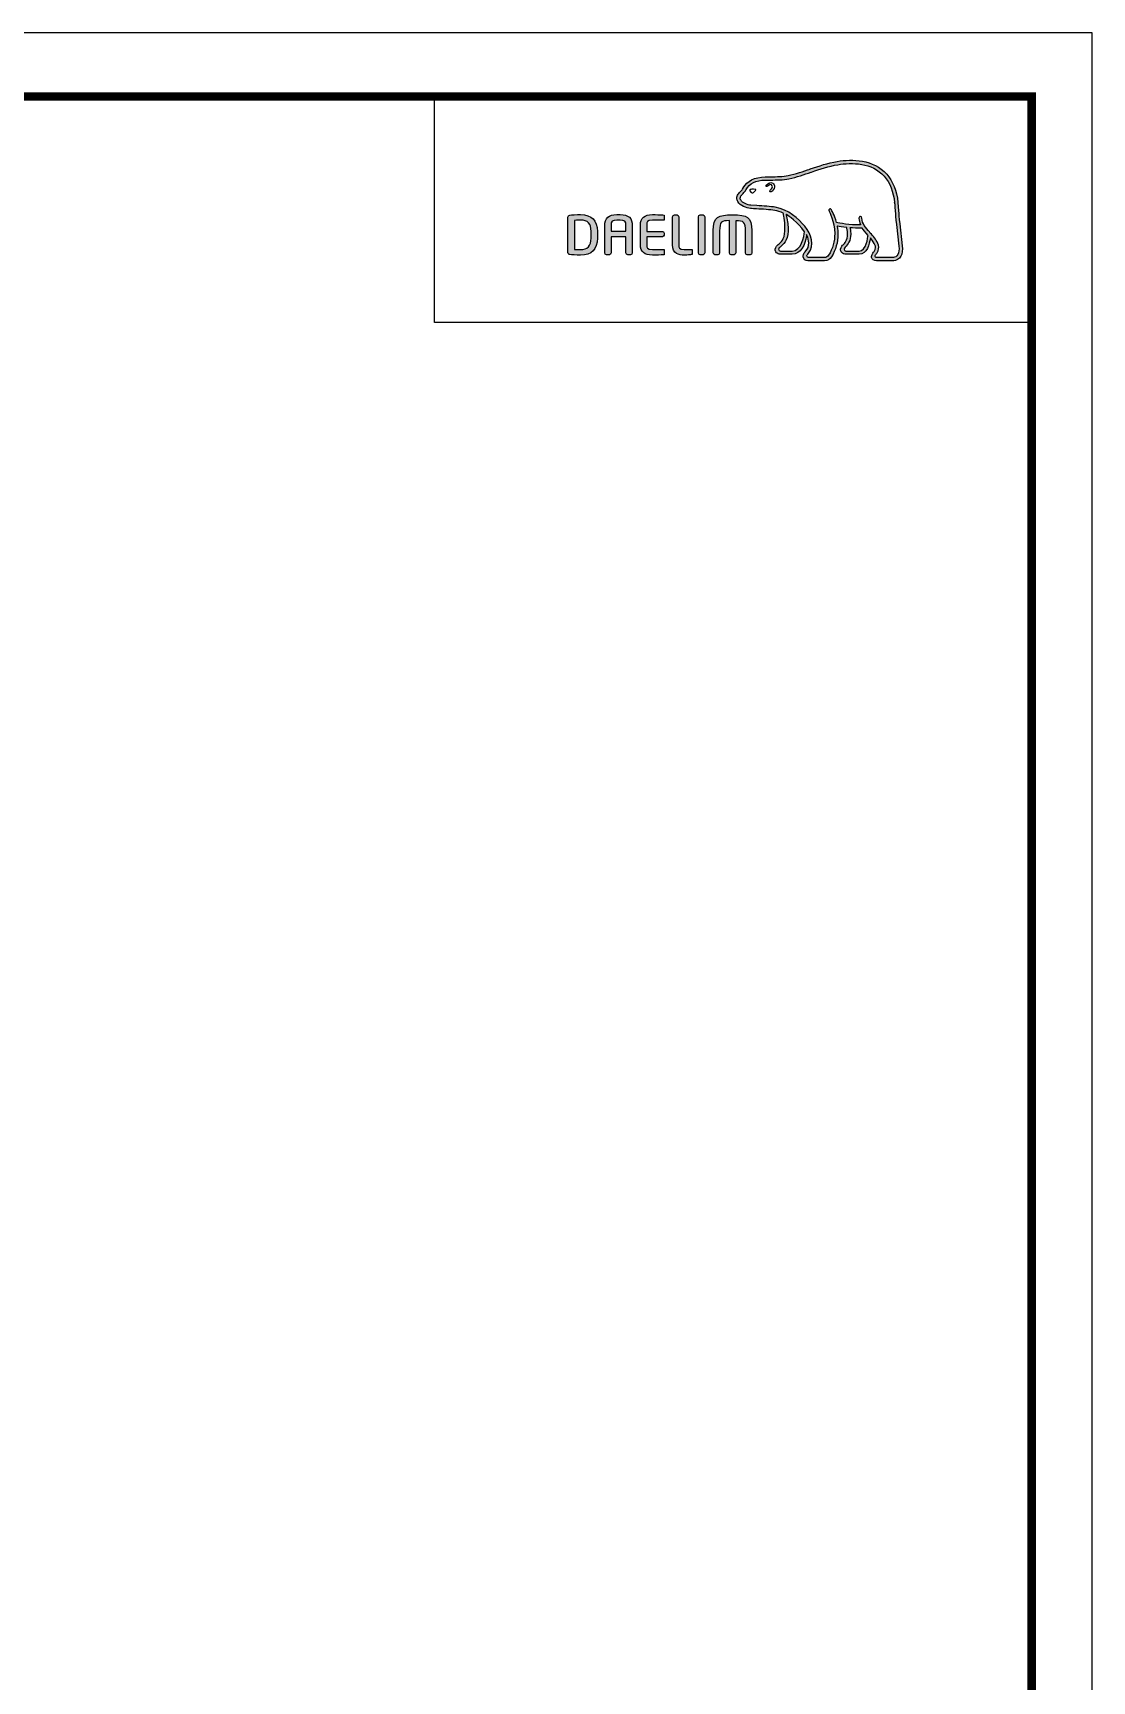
# Model space of a CAD drawing. Extents: x 841 to 1631, y 0 to 579.
# Drawn here: x 1406.8 to 1630.7, y 230.1 to 578.8 of the extents above; entities that cross this region are included whole.
import ezdxf

# ---------------------------------------------------------------- set-up
doc = ezdxf.new("R2010")
doc.units = 0
doc.header["$LTSCALE"] = 10
doc.header["$MEASUREMENT"] = 0
doc.layers.get('0').update_dxf_attribs({"linetype": 'CONTINUOUS'})
doc.layers.add('레이어 1', color=7, linetype='CONTINUOUS')

msp = doc.modelspace()

# ---------------------------------------------------------------- hatches: boundary and pattern name
at = {"layer": '레이어 1'}
h = msp.add_hatch(color=5, dxfattribs=at)
h.dxf.hatch_style = 1
edge = h.paths.add_edge_path(flags=16)
edge.add_spline(control_points=[(1589.46, 531.63), (1589.12, 531.25), (1588.69, 531.24), (1588.67, 531.24), (1588.67, 531.24), (1585.2, 531.24), (1585.2, 531.24), (1585.08, 531.24), (1584.98, 531.27), (1584.92, 531.34), (1584.86, 531.39), (1584.84, 531.47), (1584.84, 531.56), (1584.84, 531.76), (1584.98, 531.94), (1585.13, 532.13), (1585.27, 532.31), (1585.41, 532.48), (1585.48, 532.69), (1585.67, 533.2), (1585.65, 533.74), (1585.42, 534.22), (1585.02, 535.09), (1584.41, 535.77), (1583.82, 536.43), (1583.82, 536.43), (1583.62, 536.65), (1583.62, 536.65), (1582.86, 537.5), (1582.07, 538.39), (1582.01, 539.58), (1581.99, 539.82), (1581.88, 539.96), (1581.73, 539.95), (1581.73, 539.95), (1581.51, 539.85), (1581.5, 539.85), (1581.44, 539.78), (1581.41, 539.68), (1581.41, 539.56), (1581.41, 539.56), (1581.41, 539.52), (1581.41, 539.52), (1581.44, 539.09), (1581.54, 538.67), (1581.72, 538.23), (1581.72, 538.23), (1581.74, 538.18), (1581.74, 538.18), (1581.74, 538.18), (1581.69, 538.18), (1581.69, 538.18), (1579.47, 538.09), (1577.29, 538.51), (1576.65, 538.67), (1576.26, 540.26), (1575.61, 541.31), (1575.59, 541.36), (1575.54, 541.44), (1575.46, 541.5), (1575.38, 541.53), (1575.38, 541.53), (1575.19, 541.5), (1575.17, 541.49), (1575.15, 541.47), (1575.12, 541.43), (1575.05, 541.33), (1575.05, 541.33), (1575.04, 541.25), (1575.04, 541.25), (1575.04, 541.25), (1575.1, 541.04), (1575.1, 541.04), (1575.15, 540.96), (1576.29, 538.96), (1576.29, 536.31), (1576.29, 534.68), (1575.86, 533.14), (1575.01, 531.73), (1574.81, 531.39), (1574.54, 531.24), (1574.15, 531.24), (1574.15, 531.24), (1570.73, 531.24), (1570.73, 531.24), (1570.62, 531.24), (1570.39, 531.32), (1570.39, 531.57), (1570.39, 531.7), (1570.51, 531.93), (1570.72, 532.16), (1572.14, 533.75), (1571.32, 536.22), (1569.96, 537.85), (1568.64, 539.42), (1566.49, 541.4), (1563.73, 541.89), (1562.75, 542.06), (1561.14, 542.16), (1559.84, 542.24), (1559.84, 542.24), (1558.53, 542.31), (1558.53, 542.31), (1557.86, 542.37), (1556.75, 542.78), (1556.41, 543.42), (1556.26, 543.69), (1556.28, 543.96), (1556.46, 544.27), (1556.57, 544.45), (1556.73, 544.62), (1556.92, 544.81), (1557.14, 545.03), (1557.36, 545.26), (1557.53, 545.55), (1557.53, 545.55), (1557.58, 545.65), (1557.58, 545.65), (1558.24, 546.91), (1559.6, 547.57), (1561.62, 547.63), (1561.62, 547.63), (1562.76, 547.64), (1562.76, 547.64), (1564.01, 547.65), (1565.43, 547.65), (1566.6, 547.9), (1568.24, 548.26), (1569.88, 548.82), (1571.33, 549.31), (1571.33, 549.31), (1571.38, 549.33), (1571.38, 549.33), (1573.17, 549.94), (1575.03, 550.58), (1576.92, 550.88), (1579.96, 551.39), (1584.13, 551.37), (1586.75, 548.43), (1587.96, 547.06), (1588.71, 545.19), (1588.96, 542.85), (1588.96, 542.85), (1588.95, 542.86), (1588.95, 542.87), (1588.97, 542.82), (1588.99, 542.56), (1589.09, 541.08), (1589.13, 540.36), (1589.16, 539.62), (1589.34, 538.25), (1589.34, 538.25), (1589.87, 533.67), (1589.87, 533.67), (1589.87, 533.67), (1589.91, 533.11), (1589.91, 533.11), (1589.91, 532.45), (1589.76, 531.95), (1589.46, 531.63)], knot_values=[0, 0, 0, 0, 1, 1, 1, 2, 2, 2, 3, 3, 3, 4, 4, 4, 5, 5, 5, 6, 6, 6, 7, 7, 7, 8, 8, 8, 9, 9, 9, 10, 10, 10, 11, 11, 11, 12, 12, 12, 13, 13, 13, 14, 14, 14, 15, 15, 15, 16, 16, 16, 17, 17, 17, 18, 18, 18, 19, 19, 19, 20, 20, 20, 21, 21, 21, 22, 22, 22, 23, 23, 23, 24, 24, 24, 25, 25, 25, 26, 26, 26, 27, 27, 27, 28, 28, 28, 29, 29, 29, 30, 30, 30, 31, 31, 31, 32, 32, 32, 33, 33, 33, 34, 34, 34, 35, 35, 35, 36, 36, 36, 37, 37, 37, 38, 38, 38, 39, 39, 39, 40, 40, 40, 41, 41, 41, 42, 42, 42, 43, 43, 43, 44, 44, 44, 45, 45, 45, 46, 46, 46, 47, 47, 47, 48, 48, 48, 49, 49, 49, 50, 50, 50, 51, 51, 51, 52, 52, 52, 53, 53, 53, 53], degree=3, periodic=0)
edge = h.paths.add_edge_path(flags=16)
edge.add_spline(control_points=[(1581.46, 532.62), (1581.46, 532.62), (1578.63, 532.62), (1578.63, 532.62), (1578.42, 532.62), (1578.26, 532.78), (1578.26, 533), (1578.26, 533.14), (1578.39, 533.33), (1578.51, 533.46), (1579.08, 534.01), (1579.67, 534.77), (1579.67, 536.21), (1579.67, 536.21), (1579.63, 536.86), (1579.63, 536.86), (1579.63, 536.86), (1579.53, 537.5), (1579.53, 537.5), (1579.53, 537.5), (1579.52, 537.54), (1579.52, 537.54), (1579.52, 537.54), (1579.57, 537.54), (1579.57, 537.54), (1580.09, 537.5), (1581.12, 537.44), (1582.1, 537.49), (1582.34, 537.09), (1582.74, 536.58), (1583.33, 535.91), (1583.3, 535.57), (1583.02, 532.62), (1581.46, 532.62)], knot_values=[0, 0, 0, 0, 1, 1, 1, 2, 2, 2, 3, 3, 3, 4, 4, 4, 5, 5, 5, 6, 6, 6, 7, 7, 7, 8, 8, 8, 9, 9, 9, 10, 10, 10, 11, 11, 11, 11], degree=3, periodic=0)
edge = h.paths.add_edge_path(flags=16)
edge.add_spline(control_points=[(1567.28, 532.62), (1567.28, 532.62), (1564.8, 532.62), (1564.8, 532.62), (1564.62, 532.62), (1564.42, 532.77), (1564.42, 533), (1564.42, 533.13), (1564.53, 533.3), (1564.74, 533.47), (1565.37, 533.97), (1566.32, 534.73), (1566.42, 536.82), (1566.42, 536.82), (1566.44, 537.39), (1566.44, 537.39), (1566.44, 538.28), (1566.23, 539.35), (1566.04, 540.31), (1566.04, 540.31), (1566.01, 540.4), (1566.01, 540.4), (1566.01, 540.4), (1566.09, 540.34), (1566.09, 540.34), (1566.46, 540.11), (1568.49, 538.74), (1569.92, 536.71), (1569.8, 535.75), (1569.26, 532.62), (1567.28, 532.62)], knot_values=[0, 0, 0, 0, 1, 1, 1, 2, 2, 2, 3, 3, 3, 4, 4, 4, 5, 5, 5, 6, 6, 6, 7, 7, 7, 8, 8, 8, 9, 9, 9, 10, 10, 10, 10], degree=3, periodic=0)
edge = h.paths.add_edge_path()
edge.add_spline(control_points=[(1590.57, 533.74), (1590.57, 533.74), (1590.05, 538.35), (1590.05, 538.35), (1589.85, 539.72), (1589.82, 540.46), (1589.8, 541.11), (1589.8, 541.11), (1589.67, 542.92), (1589.67, 542.92), (1589.39, 545.41), (1588.59, 547.42), (1587.28, 548.89), (1584.44, 552.07), (1580.02, 552.11), (1576.81, 551.58), (1574.84, 551.25), (1572.95, 550.61), (1571.13, 549.99), (1571.13, 549.99), (1571.07, 549.96), (1571.07, 549.96), (1569.65, 549.48), (1568.03, 548.93), (1566.45, 548.59), (1565.36, 548.36), (1563.99, 548.35), (1562.79, 548.34), (1562.79, 548.34), (1561.6, 548.32), (1561.6, 548.32), (1559.31, 548.27), (1557.74, 547.47), (1556.96, 545.97), (1556.96, 545.97), (1556.92, 545.9), (1556.92, 545.9), (1556.79, 545.67), (1556.6, 545.48), (1556.42, 545.31), (1556.23, 545.11), (1556.02, 544.9), (1555.85, 544.62), (1555.69, 544.34), (1555.61, 544.06), (1555.61, 543.78), (1555.61, 543.54), (1555.66, 543.31), (1555.78, 543.09), (1556.27, 542.17), (1557.66, 541.68), (1558.49, 541.62), (1558.49, 541.62), (1559.71, 541.54), (1559.74, 541.54), (1560.96, 541.47), (1562.63, 541.37), (1563.61, 541.2), (1564.18, 541.1), (1564.82, 540.9), (1565.42, 540.62), (1565.46, 540.46), (1565.77, 539.08), (1565.77, 537.39), (1565.77, 537.39), (1565.76, 536.85), (1565.76, 536.85), (1565.67, 535.06), (1564.89, 534.44), (1564.32, 533.98), (1564.26, 533.93), (1563.75, 533.51), (1563.72, 533), (1563.69, 532.72), (1563.77, 532.45), (1563.95, 532.27), (1564.14, 532.06), (1564.43, 531.96), (1564.8, 531.96), (1564.8, 531.96), (1567.28, 531.96), (1567.28, 531.96), (1569.14, 531.96), (1570.06, 533.96), (1570.34, 535.83), (1570.34, 535.83), (1570.34, 536.09), (1570.34, 536.09), (1570.34, 536.09), (1570.42, 535.96), (1570.42, 535.96), (1570.66, 535.43), (1570.8, 534.8), (1570.8, 534.32), (1570.8, 533.65), (1570.59, 533.07), (1570.2, 532.63), (1570.1, 532.53), (1569.6, 532.02), (1569.6, 531.5), (1569.6, 531.5), (1569.61, 531.42), (1569.61, 531.42), (1569.68, 530.81), (1570.17, 530.54), (1570.62, 530.54), (1570.62, 530.54), (1574.15, 530.54), (1574.15, 530.54), (1574.78, 530.54), (1575.29, 530.83), (1575.62, 531.37), (1576.51, 532.86), (1576.97, 534.47), (1576.97, 536.17), (1576.97, 536.7), (1576.92, 537.27), (1576.82, 537.86), (1576.82, 537.86), (1576.81, 537.9), (1576.81, 537.9), (1576.81, 537.9), (1576.86, 537.89), (1576.86, 537.89), (1577.28, 537.81), (1577.96, 537.69), (1578.81, 537.6), (1578.81, 537.6), (1578.83, 537.6), (1578.83, 537.6), (1578.83, 537.6), (1578.95, 536.95), (1578.95, 536.95), (1578.95, 536.95), (1578.97, 536.8), (1578.97, 536.8), (1578.97, 536.8), (1579, 536.23), (1579, 536.23), (1579, 534.85), (1578.38, 534.26), (1578.05, 533.94), (1578.04, 533.93), (1577.57, 533.46), (1577.52, 533.04), (1577.52, 533.04), (1577.51, 532.91), (1577.51, 532.91), (1577.51, 532.78), (1577.54, 532.52), (1577.77, 532.28), (1577.98, 532.06), (1578.29, 531.96), (1578.71, 531.96), (1578.71, 531.96), (1581.46, 531.96), (1581.46, 531.96), (1583.12, 531.96), (1583.63, 534.08), (1583.83, 535.27), (1583.83, 535.27), (1583.84, 535.39), (1583.84, 535.39), (1583.84, 535.39), (1583.9, 535.3), (1583.9, 535.3), (1584.29, 534.81), (1584.62, 534.26), (1584.79, 533.92), (1584.87, 533.75), (1584.92, 533.55), (1584.92, 533.35), (1584.92, 533.35), (1584.86, 532.96), (1584.86, 532.96), (1584.79, 532.74), (1584.64, 532.54), (1584.5, 532.35), (1584.29, 532.07), (1584.07, 531.79), (1584.07, 531.44), (1584.07, 531.44), (1584.09, 531.25), (1584.09, 531.25), (1584.19, 530.8), (1584.56, 530.54), (1585.14, 530.54), (1585.14, 530.54), (1588.66, 530.54), (1588.66, 530.54), (1588.74, 530.54), (1589.43, 530.56), (1589.97, 531.14), (1590.4, 531.61), (1590.61, 532.25), (1590.61, 533.1), (1590.61, 533.1), (1590.57, 533.74), (1590.57, 533.74)], knot_values=[0, 0, 0, 0, 1, 1, 1, 2, 2, 2, 3, 3, 3, 4, 4, 4, 5, 5, 5, 6, 6, 6, 7, 7, 7, 8, 8, 8, 9, 9, 9, 10, 10, 10, 11, 11, 11, 12, 12, 12, 13, 13, 13, 14, 14, 14, 15, 15, 15, 16, 16, 16, 17, 17, 17, 18, 18, 18, 19, 19, 19, 20, 20, 20, 21, 21, 21, 22, 22, 22, 23, 23, 23, 24, 24, 24, 25, 25, 25, 26, 26, 26, 27, 27, 27, 28, 28, 28, 29, 29, 29, 30, 30, 30, 31, 31, 31, 32, 32, 32, 33, 33, 33, 34, 34, 34, 35, 35, 35, 36, 36, 36, 37, 37, 37, 38, 38, 38, 39, 39, 39, 40, 40, 40, 41, 41, 41, 42, 42, 42, 43, 43, 43, 44, 44, 44, 45, 45, 45, 46, 46, 46, 47, 47, 47, 48, 48, 48, 49, 49, 49, 50, 50, 50, 51, 51, 51, 52, 52, 52, 53, 53, 53, 54, 54, 54, 55, 55, 55, 56, 56, 56, 57, 57, 57, 58, 58, 58, 59, 59, 59, 60, 60, 60, 61, 61, 61, 62, 62, 62, 63, 63, 63, 64, 64, 64, 65, 65, 65, 66, 66, 66, 66], degree=3, periodic=0)
edge = h.paths.add_edge_path(flags=0)
edge.add_spline(control_points=[(1558.43, 545.64), (1558.43, 545.64), (1558.94, 545.87), (1559.58, 545.63), (1559.58, 545.63), (1559.66, 545.59), (1559.55, 545.45), (1559.24, 545.03), (1558.94, 544.94), (1558.94, 544.94), (1558.94, 544.94), (1558.72, 544.87), (1558.59, 545.02), (1558.34, 545.31), (1558.33, 545.48), (1558.33, 545.48), (1558.33, 545.48), (1558.31, 545.61), (1558.43, 545.64)], knot_values=[0, 0, 0, 0, 1, 1, 1, 2, 2, 2, 3, 3, 3, 4, 4, 4, 5, 5, 5, 6, 6, 6, 6], degree=3, periodic=0)
edge = h.paths.add_edge_path(flags=0)
edge.add_spline(control_points=[(1561.81, 546.58), (1561.74, 546.5), (1561.73, 546.36), (1561.81, 546.29), (1561.89, 546.22), (1562.03, 546.23), (1562.11, 546.32), (1562.15, 546.36), (1562.57, 546.86), (1562.93, 546.61), (1563.07, 546.51), (1563.12, 546.37), (1563.1, 546.2), (1563.07, 545.92), (1562.83, 545.6), (1562.66, 545.49), (1562.56, 545.43), (1562.5, 545.31), (1562.54, 545.21), (1562.59, 545.11), (1562.72, 545.08), (1562.82, 545.13), (1563.12, 545.27), (1563.51, 545.76), (1563.56, 546.21), (1563.59, 546.53), (1563.45, 546.79), (1563.2, 546.96), (1562.66, 547.34), (1562.04, 546.83), (1561.81, 546.58)], knot_values=[0, 0, 0, 0, 1, 1, 1, 2, 2, 2, 3, 3, 3, 4, 4, 4, 5, 5, 5, 6, 6, 6, 7, 7, 7, 8, 8, 8, 9, 9, 9, 10, 10, 10, 10], degree=3, periodic=0)
edge = h.paths.add_edge_path(flags=0)
edge.add_spline(control_points=[(1561.74, 546.21), (1561.74, 546.21), (1561.74, 546.21), (1561.74, 546.21), (1561.74, 546.21), (1561.74, 546.21), (1561.74, 546.21)], knot_values=[0, 0, 0, 0, 1, 1, 1, 2, 2, 2, 2], degree=3, periodic=0)
h = msp.add_hatch(color=5, dxfattribs=at)
h.dxf.hatch_style = 2
edge = h.paths.add_edge_path()
edge.add_spline(control_points=[(1524.78, 535.31), (1524.78, 533.7), (1524.04, 532.92), (1522.53, 532.92), (1522.53, 532.92), (1521.5, 532.94), (1521.23, 532.94), (1521.23, 532.94), (1521.23, 539.11), (1521.23, 539.11), (1521.76, 539.16), (1522.52, 539.17), (1522.53, 539.17), (1524.08, 539.17), (1524.78, 538.43), (1524.78, 536.78), (1524.78, 536.78), (1524.78, 535.31), (1524.78, 535.31)], knot_values=[0, 0, 0, 0, 1, 1, 1, 2, 2, 2, 3, 3, 3, 4, 4, 4, 5, 5, 5, 6, 6, 6, 6], degree=3, periodic=0)
edge = h.paths.add_edge_path()
edge.add_spline(control_points=[(1522.53, 540.33), (1521.69, 540.33), (1520.6, 540.28), (1520.25, 540.22), (1520.02, 540.18), (1519.88, 540.02), (1519.88, 539.8), (1519.88, 539.8), (1519.88, 532.29), (1519.88, 532.29), (1519.88, 532.06), (1520.02, 531.9), (1520.26, 531.87), (1520.59, 531.81), (1521.68, 531.76), (1522.53, 531.76), (1524.87, 531.76), (1526.11, 532.99), (1526.11, 535.31), (1526.11, 535.31), (1526.11, 536.78), (1526.11, 536.78), (1526.11, 539.1), (1524.87, 540.33), (1522.53, 540.33)], knot_values=[0, 0, 0, 0, 1, 1, 1, 2, 2, 2, 3, 3, 3, 4, 4, 4, 5, 5, 5, 6, 6, 6, 7, 7, 7, 8, 8, 8, 8], degree=3, periodic=0)
h = msp.add_hatch(color=5, dxfattribs=at)
h.dxf.hatch_style = 2
edge = h.paths.add_edge_path()
edge.add_spline(control_points=[(1532.15, 536.79), (1532.15, 536.79), (1528.99, 536.79), (1528.99, 536.79), (1528.99, 536.91), (1528.99, 537.92), (1528.99, 537.92), (1528.99, 538.97), (1529.3, 539.15), (1530.24, 539.15), (1530.24, 539.15), (1530.9, 539.15), (1530.9, 539.15), (1531.84, 539.15), (1532.15, 538.97), (1532.15, 537.92), (1532.15, 537.92), (1532.15, 536.91), (1532.15, 536.79)], knot_values=[0, 0, 0, 0, 1, 1, 1, 2, 2, 2, 3, 3, 3, 4, 4, 4, 5, 5, 5, 6, 6, 6, 6], degree=3, periodic=0)
edge = h.paths.add_edge_path()
edge.add_spline(control_points=[(1530.9, 540.33), (1530.9, 540.33), (1530.24, 540.33), (1530.24, 540.33), (1528.45, 540.33), (1527.66, 539.59), (1527.66, 537.92), (1527.66, 537.92), (1527.66, 532.21), (1527.66, 532.21), (1527.66, 532), (1527.82, 531.83), (1528.01, 531.83), (1528.01, 531.83), (1528.64, 531.83), (1528.64, 531.83), (1528.86, 531.83), (1528.99, 532.02), (1528.99, 532.21), (1528.99, 532.21), (1528.99, 535.49), (1528.99, 535.62), (1528.99, 535.62), (1532.15, 535.62), (1532.15, 535.62), (1532.15, 535.49), (1532.15, 532.21), (1532.15, 532.21), (1532.15, 532), (1532.31, 531.83), (1532.51, 531.83), (1532.51, 531.83), (1533.13, 531.83), (1533.13, 531.83), (1533.34, 531.83), (1533.49, 532.03), (1533.49, 532.21), (1533.49, 532.21), (1533.49, 537.92), (1533.49, 537.92), (1533.49, 539.59), (1532.69, 540.33), (1530.9, 540.33)], knot_values=[0, 0, 0, 0, 1, 1, 1, 2, 2, 2, 3, 3, 3, 4, 4, 4, 5, 5, 5, 6, 6, 6, 7, 7, 7, 8, 8, 8, 9, 9, 9, 10, 10, 10, 11, 11, 11, 12, 12, 12, 13, 13, 13, 14, 14, 14, 14], degree=3, periodic=0)
h = msp.add_hatch(color=5, dxfattribs=at)
h.dxf.hatch_style = 2
edge = h.paths.add_edge_path()
edge.add_spline(control_points=[(1535.19, 538.15), (1535.19, 538.15), (1535.19, 533.94), (1535.19, 533.94), (1535.19, 532.47), (1536.03, 531.76), (1537.76, 531.76), (1538.52, 531.76), (1539.56, 531.77), (1539.97, 531.81), (1539.97, 531.81), (1540.17, 531.83), (1540.17, 531.83), (1540.17, 531.83), (1540.23, 531.84), (1540.23, 531.84), (1540.23, 531.84), (1540.23, 532.96), (1540.23, 532.96), (1540.23, 532.96), (1537.76, 532.96), (1537.76, 532.96), (1536.53, 532.96), (1536.53, 533.31), (1536.53, 533.94), (1536.53, 533.94), (1536.53, 535.5), (1536.53, 535.62), (1536.65, 535.62), (1539.85, 535.62), (1539.85, 535.62), (1540.06, 535.62), (1540.23, 535.79), (1540.23, 535.99), (1540.23, 535.99), (1540.23, 536.41), (1540.23, 536.41), (1540.23, 536.62), (1540.06, 536.78), (1539.85, 536.78), (1539.85, 536.78), (1536.65, 536.78), (1536.53, 536.78), (1536.53, 536.9), (1536.53, 538.15), (1536.53, 538.15), (1536.53, 538.78), (1536.53, 539.13), (1537.76, 539.13), (1537.76, 539.13), (1540.23, 539.12), (1540.23, 539.12), (1540.23, 539.12), (1540.23, 540.24), (1540.23, 540.24), (1540.23, 540.24), (1539.97, 540.26), (1539.97, 540.26), (1539.49, 540.31), (1538.37, 540.33), (1537.76, 540.33), (1536.03, 540.33), (1535.19, 539.62), (1535.19, 538.15)], knot_values=[0, 0, 0, 0, 1, 1, 1, 2, 2, 2, 3, 3, 3, 4, 4, 4, 5, 5, 5, 6, 6, 6, 7, 7, 7, 8, 8, 8, 9, 9, 9, 10, 10, 10, 11, 11, 11, 12, 12, 12, 13, 13, 13, 14, 14, 14, 15, 15, 15, 16, 16, 16, 17, 17, 17, 18, 18, 18, 19, 19, 19, 20, 20, 20, 21, 21, 21, 21], degree=3, periodic=0)
h = msp.add_hatch(color=5, dxfattribs=at)
h.dxf.hatch_style = 2
edge = h.paths.add_edge_path()
edge.add_spline(control_points=[(1542.38, 540.25), (1542.17, 540.25), (1541.99, 540.08), (1541.99, 539.88), (1541.99, 539.88), (1541.99, 533.94), (1541.99, 533.94), (1541.99, 532.01), (1543.32, 531.76), (1544.47, 531.76), (1545.31, 531.76), (1545.53, 531.79), (1545.78, 531.84), (1545.78, 531.84), (1545.92, 531.86), (1545.92, 531.86), (1545.92, 531.86), (1546.12, 531.88), (1546.12, 531.88), (1546.12, 531.88), (1546.17, 531.89), (1546.17, 531.89), (1546.17, 531.89), (1546.17, 532.96), (1546.17, 532.96), (1546.17, 532.96), (1544.48, 532.96), (1544.48, 532.96), (1543.33, 532.96), (1543.33, 533.39), (1543.33, 533.81), (1543.33, 533.81), (1543.33, 539.88), (1543.33, 539.88), (1543.33, 540.08), (1543.16, 540.25), (1542.95, 540.25), (1542.95, 540.25), (1542.38, 540.25), (1542.38, 540.25)], knot_values=[0, 0, 0, 0, 1, 1, 1, 2, 2, 2, 3, 3, 3, 4, 4, 4, 5, 5, 5, 6, 6, 6, 7, 7, 7, 8, 8, 8, 9, 9, 9, 10, 10, 10, 11, 11, 11, 12, 12, 12, 13, 13, 13, 13], degree=3, periodic=0)
h = msp.add_hatch(color=5, dxfattribs=at)
h.dxf.hatch_style = 2
edge = h.paths.add_edge_path()
edge.add_spline(control_points=[(1547.83, 540.25), (1547.61, 540.25), (1547.47, 540.07), (1547.47, 539.89), (1547.47, 539.89), (1547.47, 532.21), (1547.47, 532.21), (1547.47, 532), (1547.63, 531.83), (1547.83, 531.83), (1547.83, 531.83), (1548.45, 531.83), (1548.45, 531.83), (1548.68, 531.83), (1548.81, 532.02), (1548.81, 532.21), (1548.81, 532.21), (1548.81, 539.89), (1548.81, 539.89), (1548.81, 540.1), (1548.65, 540.25), (1548.45, 540.25), (1548.45, 540.25), (1547.83, 540.25), (1547.83, 540.25)], knot_values=[0, 0, 0, 0, 1, 1, 1, 2, 2, 2, 3, 3, 3, 4, 4, 4, 5, 5, 5, 6, 6, 6, 7, 7, 7, 8, 8, 8, 8], degree=3, periodic=0)
h = msp.add_hatch(color=5, dxfattribs=at)
h.dxf.hatch_style = 2
edge = h.paths.add_edge_path()
edge.add_spline(control_points=[(1550.61, 536.94), (1550.61, 536.94), (1550.61, 532.21), (1550.61, 532.21), (1550.61, 532), (1550.77, 531.83), (1550.97, 531.83), (1550.97, 531.83), (1551.6, 531.83), (1551.6, 531.83), (1551.82, 531.83), (1551.96, 532.02), (1551.96, 532.21), (1551.96, 532.21), (1551.96, 536.82), (1551.96, 536.82), (1551.96, 538.85), (1552.3, 539.05), (1554.02, 539.06), (1554.02, 538.93), (1554.02, 532.21), (1554.02, 532.21), (1554.02, 531.99), (1554.18, 531.83), (1554.38, 531.83), (1554.38, 531.83), (1555, 531.83), (1555, 531.83), (1555.22, 531.83), (1555.36, 532.02), (1555.36, 532.21), (1555.36, 532.21), (1555.36, 538.91), (1555.36, 539.04), (1556.16, 539.04), (1556.73, 538.97), (1557.03, 538.67), (1557.35, 538.35), (1557.42, 537.75), (1557.42, 536.82), (1557.42, 536.82), (1557.42, 532.21), (1557.42, 532.21), (1557.42, 532), (1557.58, 531.83), (1557.78, 531.83), (1557.78, 531.83), (1558.41, 531.83), (1558.41, 531.83), (1558.63, 531.83), (1558.77, 532.03), (1558.77, 532.21), (1558.77, 532.21), (1558.77, 536.94), (1558.77, 536.94), (1558.77, 539.8), (1557.75, 540.29), (1554.7, 540.29), (1551.63, 540.29), (1550.61, 539.8), (1550.61, 536.94)], knot_values=[0, 0, 0, 0, 1, 1, 1, 2, 2, 2, 3, 3, 3, 4, 4, 4, 5, 5, 5, 6, 6, 6, 7, 7, 7, 8, 8, 8, 9, 9, 9, 10, 10, 10, 11, 11, 11, 12, 12, 12, 13, 13, 13, 14, 14, 14, 15, 15, 15, 16, 16, 16, 17, 17, 17, 18, 18, 18, 19, 19, 19, 20, 20, 20, 20], degree=3, periodic=0)

# ---------------------------------------------------------------- linework, layer by layer
at = {"color": 5, "ltscale": 0.5}
msp.add_line((1491.67, 517.52), (1491.67, 565.07), dxfattribs=at)
at = {"color": 5}
msp.add_line((1567.17, 531.96), (1567.17, 531.96), dxfattribs=at)
at = {"color": 5, "ltscale": 40}
msp.add_line((1617.92, 517.52), (1491.67, 517.52), dxfattribs=at)
at = {"ltscale": 0.5}
msp.add_lwpolyline([(840.82, 0), (1630.7, 0), (1630.7, 578.76), (840.82, 578.76)], close=True, dxfattribs=at)
at = {"color": 5, "linetype": 'ByBlock', "lineweight": 200, "const_width": 1.82}
msp.add_lwpolyline([(853.52, 24.78), (1617.92, 24.78), (1617.92, 565.32), (853.52, 565.32)], close=True, dxfattribs=at)
at = {"layer": '레이어 1', "color": 5}
for points, knots in [([(1590.57, 533.74), (1590.57, 533.74), (1590.05, 538.35), (1590.05, 538.35), (1589.85, 539.72), (1589.82, 540.46), (1589.8, 541.11), (1589.8, 541.11), (1589.67, 542.92), (1589.67, 542.92), (1589.39, 545.41), (1588.59, 547.42), (1587.28, 548.89), (1584.44, 552.07), (1580.02, 552.11), (1576.81, 551.58), (1574.84, 551.25), (1572.95, 550.61), (1571.13, 549.99), (1571.13, 549.99), (1571.07, 549.96), (1571.07, 549.96), (1569.65, 549.48), (1568.03, 548.93), (1566.45, 548.59), (1565.36, 548.36), (1563.99, 548.35), (1562.79, 548.34), (1562.79, 548.34), (1561.6, 548.32), (1561.6, 548.32), (1559.31, 548.27), (1557.74, 547.47), (1556.96, 545.97), (1556.96, 545.97), (1556.92, 545.9), (1556.92, 545.9), (1556.79, 545.67), (1556.6, 545.48), (1556.42, 545.31), (1556.23, 545.11), (1556.02, 544.9), (1555.85, 544.62), (1555.69, 544.34), (1555.61, 544.06), (1555.61, 543.78), (1555.61, 543.54), (1555.66, 543.31), (1555.78, 543.09), (1556.27, 542.17), (1557.66, 541.68), (1558.49, 541.62), (1558.49, 541.62), (1559.71, 541.54), (1559.74, 541.54), (1560.96, 541.47), (1562.63, 541.37), (1563.61, 541.2), (1564.18, 541.1), (1564.82, 540.9), (1565.42, 540.62), (1565.46, 540.46), (1565.77, 539.08), (1565.77, 537.39), (1565.77, 537.39), (1565.76, 536.85), (1565.76, 536.85), (1565.67, 535.06), (1564.89, 534.44), (1564.32, 533.98), (1564.26, 533.93), (1563.75, 533.51), (1563.72, 533), (1563.69, 532.72), (1563.77, 532.45), (1563.95, 532.27), (1564.14, 532.06), (1564.43, 531.96), (1564.8, 531.96), (1564.8, 531.96), (1567.28, 531.96), (1567.28, 531.96), (1569.14, 531.96), (1570.06, 533.96), (1570.34, 535.83), (1570.34, 535.83), (1570.34, 536.09), (1570.34, 536.09), (1570.34, 536.09), (1570.42, 535.96), (1570.42, 535.96), (1570.66, 535.43), (1570.8, 534.8), (1570.8, 534.32), (1570.8, 533.65), (1570.59, 533.07), (1570.2, 532.63), (1570.1, 532.53), (1569.6, 532.02), (1569.6, 531.5), (1569.6, 531.5), (1569.61, 531.42), (1569.61, 531.42), (1569.68, 530.81), (1570.17, 530.54), (1570.62, 530.54), (1570.62, 530.54), (1574.15, 530.54), (1574.15, 530.54), (1574.78, 530.54), (1575.29, 530.83), (1575.62, 531.37), (1576.51, 532.86), (1576.97, 534.47), (1576.97, 536.17), (1576.97, 536.7), (1576.92, 537.27), (1576.82, 537.86), (1576.82, 537.86), (1576.81, 537.9), (1576.81, 537.9), (1576.81, 537.9), (1576.86, 537.89), (1576.86, 537.89), (1577.28, 537.81), (1577.96, 537.69), (1578.81, 537.6), (1578.81, 537.6), (1578.83, 537.6), (1578.83, 537.6), (1578.83, 537.6), (1578.95, 536.95), (1578.95, 536.95), (1578.95, 536.95), (1578.97, 536.8), (1578.97, 536.8), (1578.97, 536.8), (1579, 536.23), (1579, 536.23), (1579, 534.85), (1578.38, 534.26), (1578.05, 533.94), (1578.04, 533.93), (1577.57, 533.46), (1577.52, 533.04), (1577.52, 533.04), (1577.51, 532.91), (1577.51, 532.91), (1577.51, 532.78), (1577.54, 532.52), (1577.77, 532.28), (1577.98, 532.06), (1578.29, 531.96), (1578.71, 531.96), (1578.71, 531.96), (1581.46, 531.96), (1581.46, 531.96), (1583.12, 531.96), (1583.63, 534.08), (1583.83, 535.27), (1583.83, 535.27), (1583.84, 535.39), (1583.84, 535.39), (1583.84, 535.39), (1583.9, 535.3), (1583.9, 535.3), (1584.29, 534.81), (1584.62, 534.26), (1584.79, 533.92), (1584.87, 533.75), (1584.92, 533.55), (1584.92, 533.35), (1584.92, 533.35), (1584.86, 532.96), (1584.86, 532.96), (1584.79, 532.74), (1584.64, 532.54), (1584.5, 532.35), (1584.29, 532.07), (1584.07, 531.79), (1584.07, 531.44), (1584.07, 531.44), (1584.09, 531.25), (1584.09, 531.25), (1584.19, 530.8), (1584.56, 530.54), (1585.14, 530.54), (1585.14, 530.54), (1588.66, 530.54), (1588.66, 530.54), (1588.74, 530.54), (1589.43, 530.56), (1589.97, 531.14), (1590.4, 531.61), (1590.61, 532.25), (1590.61, 533.1), (1590.61, 533.1), (1590.57, 533.74), (1590.57, 533.74)], [0, 0, 0, 0, 1, 1, 1, 2, 2, 2, 3, 3, 3, 4, 4, 4, 5, 5, 5, 6, 6, 6, 7, 7, 7, 8, 8, 8, 9, 9, 9, 10, 10, 10, 11, 11, 11, 12, 12, 12, 13, 13, 13, 14, 14, 14, 15, 15, 15, 16, 16, 16, 17, 17, 17, 18, 18, 18, 19, 19, 19, 20, 20, 20, 21, 21, 21, 22, 22, 22, 23, 23, 23, 24, 24, 24, 25, 25, 25, 26, 26, 26, 27, 27, 27, 28, 28, 28, 29, 29, 29, 30, 30, 30, 31, 31, 31, 32, 32, 32, 33, 33, 33, 34, 34, 34, 35, 35, 35, 36, 36, 36, 37, 37, 37, 38, 38, 38, 39, 39, 39, 40, 40, 40, 41, 41, 41, 42, 42, 42, 43, 43, 43, 44, 44, 44, 45, 45, 45, 46, 46, 46, 47, 47, 47, 48, 48, 48, 49, 49, 49, 50, 50, 50, 51, 51, 51, 52, 52, 52, 53, 53, 53, 54, 54, 54, 55, 55, 55, 56, 56, 56, 57, 57, 57, 58, 58, 58, 59, 59, 59, 60, 60, 60, 61, 61, 61, 62, 62, 62, 63, 63, 63, 64, 64, 64, 65, 65, 65, 66, 66, 66, 66]), ([(1558.43, 545.64), (1558.43, 545.64), (1558.94, 545.87), (1559.58, 545.63), (1559.58, 545.63), (1559.66, 545.59), (1559.55, 545.45), (1559.24, 545.03), (1558.94, 544.94), (1558.94, 544.94), (1558.94, 544.94), (1558.72, 544.87), (1558.59, 545.02), (1558.34, 545.31), (1558.33, 545.48), (1558.33, 545.48), (1558.33, 545.48), (1558.31, 545.61), (1558.43, 545.64)], [0, 0, 0, 0, 1, 1, 1, 2, 2, 2, 3, 3, 3, 4, 4, 4, 5, 5, 5, 6, 6, 6, 6]), ([(1561.81, 546.58), (1561.74, 546.5), (1561.73, 546.36), (1561.81, 546.29), (1561.89, 546.22), (1562.03, 546.23), (1562.11, 546.32), (1562.15, 546.36), (1562.57, 546.86), (1562.93, 546.61), (1563.07, 546.51), (1563.12, 546.37), (1563.1, 546.2), (1563.07, 545.92), (1562.83, 545.6), (1562.66, 545.49), (1562.56, 545.43), (1562.5, 545.31), (1562.54, 545.21), (1562.59, 545.11), (1562.72, 545.08), (1562.82, 545.13), (1563.12, 545.27), (1563.51, 545.76), (1563.56, 546.21), (1563.59, 546.53), (1563.45, 546.79), (1563.2, 546.96), (1562.66, 547.34), (1562.04, 546.83), (1561.81, 546.58)], [0, 0, 0, 0, 1, 1, 1, 2, 2, 2, 3, 3, 3, 4, 4, 4, 5, 5, 5, 6, 6, 6, 7, 7, 7, 8, 8, 8, 9, 9, 9, 10, 10, 10, 10]), ([(1561.74, 546.21), (1561.74, 546.21), (1561.74, 546.21), (1561.74, 546.21), (1561.74, 546.21), (1561.74, 546.21), (1561.74, 546.21)], [0, 0, 0, 0, 1, 1, 1, 2, 2, 2, 2]), ([(1575.1, 541.04), (1575.15, 540.96), (1576.29, 538.96), (1576.29, 536.31), (1576.29, 534.68), (1575.86, 533.14), (1575.01, 531.73)], [24, 24, 24, 24, 25, 25, 25, 26, 26, 26, 26]), ([(1522.53, 540.33), (1521.69, 540.33), (1520.6, 540.28), (1520.25, 540.22), (1520.02, 540.18), (1519.88, 540.02), (1519.88, 539.8), (1519.88, 539.8), (1519.88, 532.29), (1519.88, 532.29), (1519.88, 532.06), (1520.02, 531.9), (1520.26, 531.87), (1520.59, 531.81), (1521.68, 531.76), (1522.53, 531.76), (1524.87, 531.76), (1526.11, 532.99), (1526.11, 535.31), (1526.11, 535.31), (1526.11, 536.78), (1526.11, 536.78), (1526.11, 539.1), (1524.87, 540.33), (1522.53, 540.33)], [0, 0, 0, 0, 1, 1, 1, 2, 2, 2, 3, 3, 3, 4, 4, 4, 5, 5, 5, 6, 6, 6, 7, 7, 7, 8, 8, 8, 8]), ([(1524.78, 535.31), (1524.78, 533.7), (1524.04, 532.92), (1522.53, 532.92), (1522.53, 532.92), (1521.5, 532.94), (1521.23, 532.94), (1521.23, 532.94), (1521.23, 539.11), (1521.23, 539.11), (1521.76, 539.16), (1522.52, 539.17), (1522.53, 539.17), (1524.08, 539.17), (1524.78, 538.43), (1524.78, 536.78), (1524.78, 536.78), (1524.78, 535.31), (1524.78, 535.31)], [0, 0, 0, 0, 1, 1, 1, 2, 2, 2, 3, 3, 3, 4, 4, 4, 5, 5, 5, 6, 6, 6, 6]), ([(1530.9, 540.33), (1530.9, 540.33), (1530.24, 540.33), (1530.24, 540.33), (1528.45, 540.33), (1527.66, 539.59), (1527.66, 537.92), (1527.66, 537.92), (1527.66, 532.21), (1527.66, 532.21), (1527.66, 532), (1527.82, 531.83), (1528.01, 531.83), (1528.01, 531.83), (1528.64, 531.83), (1528.64, 531.83), (1528.86, 531.83), (1528.99, 532.02), (1528.99, 532.21), (1528.99, 532.21), (1528.99, 535.49), (1528.99, 535.62), (1528.99, 535.62), (1532.15, 535.62), (1532.15, 535.62), (1532.15, 535.49), (1532.15, 532.21), (1532.15, 532.21), (1532.15, 532), (1532.31, 531.83), (1532.51, 531.83), (1532.51, 531.83), (1533.13, 531.83), (1533.13, 531.83), (1533.34, 531.83), (1533.49, 532.03), (1533.49, 532.21), (1533.49, 532.21), (1533.49, 537.92), (1533.49, 537.92), (1533.49, 539.59), (1532.69, 540.33), (1530.9, 540.33)], [0, 0, 0, 0, 1, 1, 1, 2, 2, 2, 3, 3, 3, 4, 4, 4, 5, 5, 5, 6, 6, 6, 7, 7, 7, 8, 8, 8, 9, 9, 9, 10, 10, 10, 11, 11, 11, 12, 12, 12, 13, 13, 13, 14, 14, 14, 14]), ([(1532.15, 536.79), (1532.15, 536.79), (1528.99, 536.79), (1528.99, 536.79), (1528.99, 536.91), (1528.99, 537.92), (1528.99, 537.92), (1528.99, 538.97), (1529.3, 539.15), (1530.24, 539.15), (1530.24, 539.15), (1530.9, 539.15), (1530.9, 539.15), (1531.84, 539.15), (1532.15, 538.97), (1532.15, 537.92), (1532.15, 537.92), (1532.15, 536.91), (1532.15, 536.79)], [0, 0, 0, 0, 1, 1, 1, 2, 2, 2, 3, 3, 3, 4, 4, 4, 5, 5, 5, 6, 6, 6, 6]), ([(1535.19, 538.15), (1535.19, 538.15), (1535.19, 533.94), (1535.19, 533.94), (1535.19, 532.47), (1536.03, 531.76), (1537.76, 531.76), (1538.52, 531.76), (1539.56, 531.77), (1539.97, 531.81), (1539.97, 531.81), (1540.17, 531.83), (1540.17, 531.83), (1540.17, 531.83), (1540.23, 531.84), (1540.23, 531.84), (1540.23, 531.84), (1540.23, 532.96), (1540.23, 532.96), (1540.23, 532.96), (1537.76, 532.96), (1537.76, 532.96), (1536.53, 532.96), (1536.53, 533.31), (1536.53, 533.94), (1536.53, 533.94), (1536.53, 535.5), (1536.53, 535.62), (1536.65, 535.62), (1539.85, 535.62), (1539.85, 535.62), (1540.06, 535.62), (1540.23, 535.79), (1540.23, 535.99), (1540.23, 535.99), (1540.23, 536.41), (1540.23, 536.41), (1540.23, 536.62), (1540.06, 536.78), (1539.85, 536.78), (1539.85, 536.78), (1536.65, 536.78), (1536.53, 536.78), (1536.53, 536.9), (1536.53, 538.15), (1536.53, 538.15), (1536.53, 538.78), (1536.53, 539.13), (1537.76, 539.13), (1537.76, 539.13), (1540.23, 539.12), (1540.23, 539.12), (1540.23, 539.12), (1540.23, 540.24), (1540.23, 540.24), (1540.23, 540.24), (1539.97, 540.26), (1539.97, 540.26), (1539.49, 540.31), (1538.37, 540.33), (1537.76, 540.33), (1536.03, 540.33), (1535.19, 539.62), (1535.19, 538.15)], [0, 0, 0, 0, 1, 1, 1, 2, 2, 2, 3, 3, 3, 4, 4, 4, 5, 5, 5, 6, 6, 6, 7, 7, 7, 8, 8, 8, 9, 9, 9, 10, 10, 10, 11, 11, 11, 12, 12, 12, 13, 13, 13, 14, 14, 14, 15, 15, 15, 16, 16, 16, 17, 17, 17, 18, 18, 18, 19, 19, 19, 20, 20, 20, 21, 21, 21, 21]), ([(1542.38, 540.25), (1542.17, 540.25), (1541.99, 540.08), (1541.99, 539.88), (1541.99, 539.88), (1541.99, 533.94), (1541.99, 533.94), (1541.99, 532.01), (1543.32, 531.76), (1544.47, 531.76), (1545.31, 531.76), (1545.53, 531.79), (1545.78, 531.84), (1545.78, 531.84), (1545.92, 531.86), (1545.92, 531.86), (1545.92, 531.86), (1546.12, 531.88), (1546.12, 531.88), (1546.12, 531.88), (1546.17, 531.89), (1546.17, 531.89), (1546.17, 531.89), (1546.17, 532.96), (1546.17, 532.96), (1546.17, 532.96), (1544.48, 532.96), (1544.48, 532.96), (1543.33, 532.96), (1543.33, 533.39), (1543.33, 533.81), (1543.33, 533.81), (1543.33, 539.88), (1543.33, 539.88), (1543.33, 540.08), (1543.16, 540.25), (1542.95, 540.25), (1542.95, 540.25), (1542.38, 540.25), (1542.38, 540.25)], [0, 0, 0, 0, 1, 1, 1, 2, 2, 2, 3, 3, 3, 4, 4, 4, 5, 5, 5, 6, 6, 6, 7, 7, 7, 8, 8, 8, 9, 9, 9, 10, 10, 10, 11, 11, 11, 12, 12, 12, 13, 13, 13, 13]), ([(1547.83, 540.25), (1547.61, 540.25), (1547.47, 540.07), (1547.47, 539.89), (1547.47, 539.89), (1547.47, 532.21), (1547.47, 532.21), (1547.47, 532), (1547.63, 531.83), (1547.83, 531.83), (1547.83, 531.83), (1548.45, 531.83), (1548.45, 531.83), (1548.68, 531.83), (1548.81, 532.02), (1548.81, 532.21), (1548.81, 532.21), (1548.81, 539.89), (1548.81, 539.89), (1548.81, 540.1), (1548.65, 540.25), (1548.45, 540.25), (1548.45, 540.25), (1547.83, 540.25), (1547.83, 540.25)], [0, 0, 0, 0, 1, 1, 1, 2, 2, 2, 3, 3, 3, 4, 4, 4, 5, 5, 5, 6, 6, 6, 7, 7, 7, 8, 8, 8, 8]), ([(1550.61, 536.94), (1550.61, 536.94), (1550.61, 532.21), (1550.61, 532.21), (1550.61, 532), (1550.77, 531.83), (1550.97, 531.83), (1550.97, 531.83), (1551.6, 531.83), (1551.6, 531.83), (1551.82, 531.83), (1551.96, 532.02), (1551.96, 532.21), (1551.96, 532.21), (1551.96, 536.82), (1551.96, 536.82), (1551.96, 538.85), (1552.3, 539.05), (1554.02, 539.06), (1554.02, 538.93), (1554.02, 532.21), (1554.02, 532.21), (1554.02, 531.99), (1554.18, 531.83), (1554.38, 531.83), (1554.38, 531.83), (1555, 531.83), (1555, 531.83), (1555.22, 531.83), (1555.36, 532.02), (1555.36, 532.21), (1555.36, 532.21), (1555.36, 538.91), (1555.36, 539.04), (1556.16, 539.04), (1556.73, 538.97), (1557.03, 538.67), (1557.35, 538.35), (1557.42, 537.75), (1557.42, 536.82), (1557.42, 536.82), (1557.42, 532.21), (1557.42, 532.21), (1557.42, 532), (1557.58, 531.83), (1557.78, 531.83), (1557.78, 531.83), (1558.41, 531.83), (1558.41, 531.83), (1558.63, 531.83), (1558.77, 532.03), (1558.77, 532.21), (1558.77, 532.21), (1558.77, 536.94), (1558.77, 536.94), (1558.77, 539.8), (1557.75, 540.29), (1554.7, 540.29), (1551.63, 540.29), (1550.61, 539.8), (1550.61, 536.94)], [0, 0, 0, 0, 1, 1, 1, 2, 2, 2, 3, 3, 3, 4, 4, 4, 5, 5, 5, 6, 6, 6, 7, 7, 7, 8, 8, 8, 9, 9, 9, 10, 10, 10, 11, 11, 11, 12, 12, 12, 13, 13, 13, 14, 14, 14, 15, 15, 15, 16, 16, 16, 17, 17, 17, 18, 18, 18, 19, 19, 19, 20, 20, 20, 20]), ([(1567.28, 532.62), (1567.28, 532.62), (1564.8, 532.62), (1564.8, 532.62), (1564.62, 532.62), (1564.42, 532.77), (1564.42, 533), (1564.42, 533.13), (1564.53, 533.3), (1564.74, 533.47), (1565.37, 533.97), (1566.32, 534.73), (1566.42, 536.82), (1566.42, 536.82), (1566.44, 537.39), (1566.44, 537.39), (1566.44, 538.28), (1566.23, 539.35), (1566.04, 540.31), (1566.04, 540.31), (1566.01, 540.4), (1566.01, 540.4), (1566.01, 540.4), (1566.09, 540.34), (1566.09, 540.34), (1566.46, 540.11), (1568.49, 538.74), (1569.92, 536.71), (1569.8, 535.75), (1569.26, 532.62), (1567.28, 532.62)], [0, 0, 0, 0, 1, 1, 1, 2, 2, 2, 3, 3, 3, 4, 4, 4, 5, 5, 5, 6, 6, 6, 7, 7, 7, 8, 8, 8, 9, 9, 9, 10, 10, 10, 10]), ([(1581.46, 532.62), (1581.46, 532.62), (1578.63, 532.62), (1578.63, 532.62), (1578.42, 532.62), (1578.26, 532.78), (1578.26, 533), (1578.26, 533.14), (1578.39, 533.33), (1578.51, 533.46), (1579.08, 534.01), (1579.67, 534.77), (1579.67, 536.21), (1579.67, 536.21), (1579.63, 536.86), (1579.63, 536.86), (1579.63, 536.86), (1579.53, 537.5), (1579.53, 537.5), (1579.53, 537.5), (1579.52, 537.54), (1579.52, 537.54), (1579.52, 537.54), (1579.57, 537.54), (1579.57, 537.54), (1580.09, 537.5), (1581.12, 537.44), (1582.1, 537.49), (1582.34, 537.09), (1582.74, 536.58), (1583.33, 535.91), (1583.3, 535.57), (1583.02, 532.62), (1581.46, 532.62)], [0, 0, 0, 0, 1, 1, 1, 2, 2, 2, 3, 3, 3, 4, 4, 4, 5, 5, 5, 6, 6, 6, 7, 7, 7, 8, 8, 8, 9, 9, 9, 10, 10, 10, 11, 11, 11, 11]), ([(1570.73, 531.24), (1570.62, 531.24), (1570.39, 531.32), (1570.39, 531.57), (1570.39, 531.7), (1570.51, 531.93), (1570.72, 532.16)], [28, 28, 28, 28, 29, 29, 29, 30, 30, 30, 30]), ([(1584.92, 531.34), (1584.86, 531.39), (1584.84, 531.47), (1584.84, 531.56), (1584.84, 531.76), (1584.98, 531.94), (1585.13, 532.13)], [3, 3, 3, 3, 4, 4, 4, 5, 5, 5, 5])]:
    msp.add_open_spline(points, degree=3, knots=knots, dxfattribs=at)
for points in [[(1576.92, 550.88), (1579.96, 551.39), (1584.13, 551.37), (1586.75, 548.43)], [(1557.58, 545.65), (1558.24, 546.91), (1559.6, 547.57), (1561.62, 547.63)], [(1561.62, 547.63), (1561.62, 547.63), (1562.76, 547.64), (1562.76, 547.64)], [(1562.76, 547.64), (1564.01, 547.65), (1565.43, 547.65), (1566.6, 547.9)], [(1566.6, 547.9), (1568.24, 548.26), (1569.88, 548.82), (1571.33, 549.31)], [(1571.33, 549.31), (1571.33, 549.31), (1571.38, 549.33), (1571.38, 549.33)], [(1571.38, 549.33), (1573.17, 549.94), (1575.03, 550.58), (1576.92, 550.88)], [(1586.75, 548.43), (1587.96, 547.06), (1588.71, 545.19), (1588.96, 542.85)], [(1556.41, 543.42), (1556.26, 543.69), (1556.28, 543.96), (1556.46, 544.27)], [(1556.46, 544.27), (1556.57, 544.45), (1556.73, 544.62), (1556.92, 544.81)], [(1556.92, 544.81), (1557.14, 545.03), (1557.36, 545.26), (1557.53, 545.55)], [(1557.53, 545.55), (1557.53, 545.55), (1557.58, 545.65), (1557.58, 545.65)], [(1558.53, 542.31), (1557.86, 542.37), (1556.75, 542.78), (1556.41, 543.42)], [(1559.84, 542.24), (1559.84, 542.24), (1558.53, 542.31), (1558.53, 542.31)], [(1563.73, 541.89), (1562.75, 542.06), (1561.14, 542.16), (1559.84, 542.24)], [(1569.96, 537.85), (1568.64, 539.42), (1566.49, 541.4), (1563.73, 541.89)], [(1575.05, 541.33), (1575.05, 541.33), (1575.04, 541.25), (1575.04, 541.25)], [(1575.04, 541.25), (1575.04, 541.25), (1575.1, 541.04), (1575.1, 541.04)], [(1575.17, 541.49), (1575.15, 541.47), (1575.12, 541.43), (1575.05, 541.33)], [(1575.38, 541.53), (1575.38, 541.53), (1575.19, 541.5), (1575.17, 541.49)], [(1575.59, 541.36), (1575.54, 541.44), (1575.46, 541.5), (1575.38, 541.53)], [(1576.65, 538.67), (1576.26, 540.26), (1575.61, 541.31), (1575.59, 541.36)], [(1588.96, 542.85), (1588.96, 542.85), (1588.95, 542.86), (1588.95, 542.87)], [(1588.95, 542.87), (1588.97, 542.82), (1588.99, 542.56), (1589.09, 541.08)], [(1589.09, 541.08), (1589.13, 540.36), (1589.16, 539.62), (1589.34, 538.25)], [(1570.72, 532.16), (1572.14, 533.75), (1571.32, 536.22), (1569.96, 537.85)], [(1581.69, 538.18), (1579.47, 538.09), (1577.29, 538.51), (1576.65, 538.67)], [(1581.5, 539.85), (1581.44, 539.78), (1581.41, 539.68), (1581.41, 539.56)], [(1581.41, 539.56), (1581.41, 539.56), (1581.41, 539.52), (1581.41, 539.52)], [(1581.41, 539.52), (1581.44, 539.09), (1581.54, 538.67), (1581.72, 538.23)], [(1581.73, 539.95), (1581.73, 539.95), (1581.51, 539.85), (1581.5, 539.85)], [(1581.74, 538.18), (1581.74, 538.18), (1581.69, 538.18), (1581.69, 538.18)], [(1581.72, 538.23), (1581.72, 538.23), (1581.74, 538.18), (1581.74, 538.18)], [(1582.01, 539.58), (1581.99, 539.82), (1581.88, 539.96), (1581.73, 539.95)], [(1583.62, 536.65), (1582.86, 537.5), (1582.07, 538.39), (1582.01, 539.58)], [(1589.34, 538.25), (1589.34, 538.25), (1589.87, 533.67), (1589.87, 533.67)], [(1583.82, 536.43), (1583.82, 536.43), (1583.62, 536.65), (1583.62, 536.65)], [(1585.42, 534.22), (1585.02, 535.09), (1584.41, 535.77), (1583.82, 536.43)], [(1585.48, 532.69), (1585.67, 533.2), (1585.65, 533.74), (1585.42, 534.22)], [(1589.87, 533.67), (1589.87, 533.67), (1589.91, 533.11), (1589.91, 533.11)], [(1574.15, 531.24), (1574.15, 531.24), (1570.73, 531.24), (1570.73, 531.24)], [(1575.01, 531.73), (1574.81, 531.39), (1574.54, 531.24), (1574.15, 531.24)], [(1585.2, 531.24), (1585.08, 531.24), (1584.98, 531.27), (1584.92, 531.34)], [(1585.13, 532.13), (1585.27, 532.31), (1585.41, 532.48), (1585.48, 532.69)], [(1588.67, 531.24), (1588.67, 531.24), (1585.2, 531.24), (1585.2, 531.24)], [(1589.46, 531.63), (1589.12, 531.25), (1588.69, 531.24), (1588.67, 531.24)], [(1589.91, 533.11), (1589.91, 532.45), (1589.76, 531.95), (1589.46, 531.63)]]:
    msp.add_open_spline(points, degree=3, dxfattribs=at)

doc.saveas('drawing.dxf')
